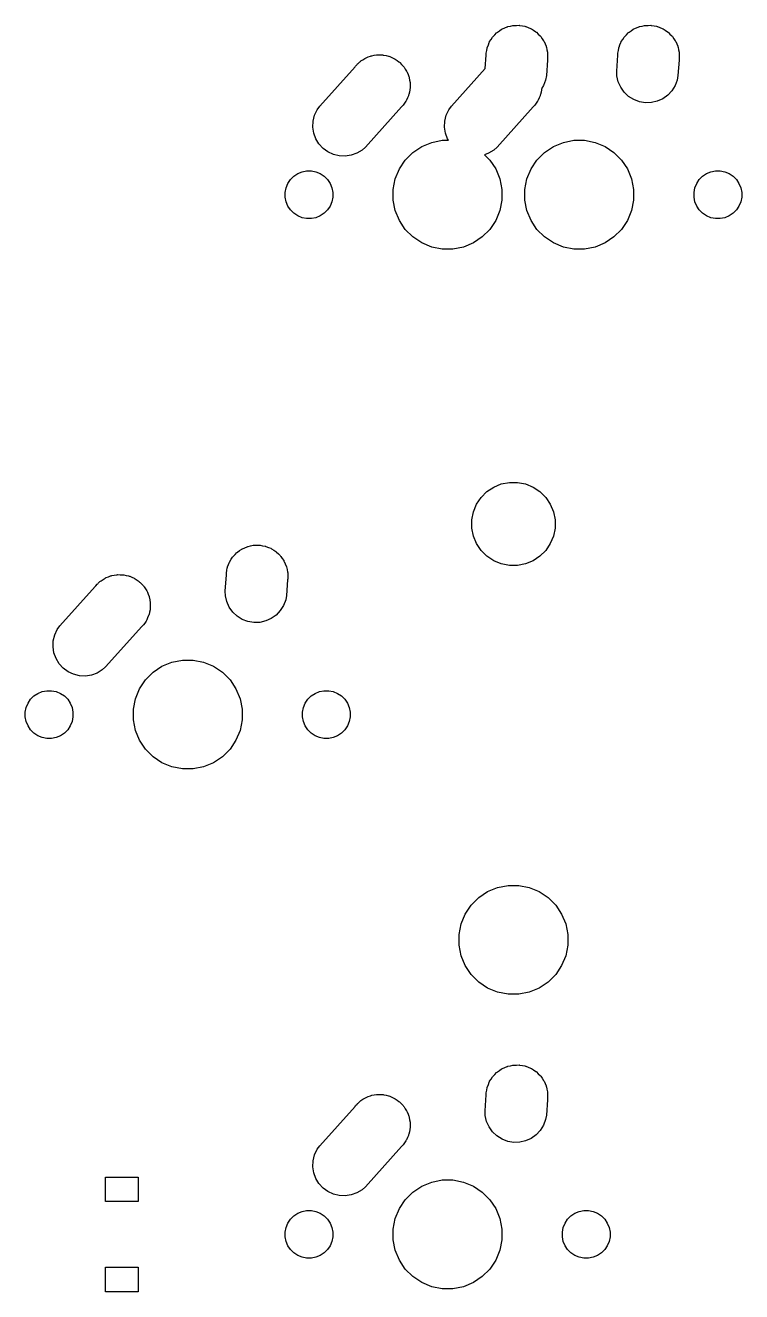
# Model space of a CAD drawing. Extents: x -26.1 to -7.5, y -7.6 to -2.3.
# Drawn here: x -20.919 to -19.886, y -6.553 to -4.726 of the extents above; entities that cross this region are included whole.
import ezdxf

# ---------------------------------------------------------------- set-up
doc = ezdxf.new("R2010")
doc.units = 0
doc.header["$MEASUREMENT"] = 0
doc.layers.add('BLACK', color=7, linetype='CONTINUOUS')

msp = doc.modelspace()

# ---------------------------------------------------------------- linework, layer by layer
at = {"layer": 'BLACK', "linetype": 'CONTINUOUS'}
for p, q in [((-20.2351, -4.73353), (-20.2321, -4.73138)), ((-20.2321, -4.73138), (-20.2315, -4.73111)), ((-20.2315, -4.73111), (-20.231, -4.73075)), ((-20.231, -4.73075), (-20.2275, -4.72933)), ((-20.2275, -4.72933), (-20.2242, -4.72781)), ((-20.2242, -4.72781), (-20.2235, -4.72766)), ((-20.2235, -4.72766), (-20.2229, -4.72741)), ((-20.2229, -4.72741), (-20.2193, -4.72669)), ((-20.2193, -4.72669), (-20.2157, -4.72586)), ((-20.2157, -4.72586), (-20.215, -4.72584)), ((-20.215, -4.72584), (-20.2144, -4.72571)), ((-20.2144, -4.72571), (-20.2106, -4.72571)), ((-20.2106, -4.72571), (-20.2069, -4.7256)), ((-20.2069, -4.7256), (-20.2063, -4.72571)), ((-20.2063, -4.72571), (-20.2056, -4.72571)), ((-20.2056, -4.72571), (-20.202, -4.72643)), ((-20.202, -4.72643), (-20.1983, -4.72705)), ((-20.1983, -4.72705), (-20.1977, -4.72728)), ((-20.1977, -4.72728), (-20.1971, -4.72741)), ((-20.1971, -4.72741), (-20.1936, -4.72883)), ((-20.1936, -4.72883), (-20.1902, -4.73015)), ((-20.1902, -4.73015), (-20.1896, -4.7305)), ((-20.1896, -4.7305), (-20.189, -4.73075)), ((-20.189, -4.73075), (-20.1859, -4.73281)), ((-20.0451, -4.73353), (-20.0421, -4.73138)), ((-20.0421, -4.73138), (-20.0415, -4.73111)), ((-20.0415, -4.73111), (-20.041, -4.73075)), ((-20.041, -4.73075), (-20.0375, -4.72933)), ((-20.0375, -4.72933), (-20.0342, -4.72781)), ((-20.0342, -4.72781), (-20.0335, -4.72766)), ((-20.0335, -4.72766), (-20.0329, -4.72741)), ((-20.0329, -4.72741), (-20.0293, -4.72669)), ((-20.0293, -4.72669), (-20.0257, -4.72586)), ((-20.0257, -4.72586), (-20.025, -4.72584)), ((-20.025, -4.72584), (-20.0244, -4.72571)), ((-20.0244, -4.72571), (-20.0206, -4.72571)), ((-20.0206, -4.72571), (-20.0169, -4.7256)), ((-20.0169, -4.7256), (-20.0163, -4.72571)), ((-20.0163, -4.72571), (-20.0156, -4.72571)), ((-20.0156, -4.72571), (-20.012, -4.72643)), ((-20.012, -4.72643), (-20.0083, -4.72705)), ((-20.0083, -4.72705), (-20.0077, -4.72728)), ((-20.0077, -4.72728), (-20.0071, -4.72741)), ((-20.0071, -4.72741), (-20.0036, -4.72883)), ((-20.0036, -4.72883), (-20.0002, -4.73015)), ((-20.0002, -4.73015), (-19.9996, -4.7305)), ((-19.9996, -4.7305), (-19.999, -4.73075)), ((-19.999, -4.73075), (-19.9959, -4.73281)), ((-20.2512, -4.75365), (-20.2498, -4.75018)), ((-20.2498, -4.75018), (-20.2495, -4.74963)), ((-20.2495, -4.74963), (-20.2493, -4.74902)), ((-20.2493, -4.74902), (-20.2472, -4.74593)), ((-20.2472, -4.74593), (-20.2452, -4.74279)), ((-20.2452, -4.74279), (-20.2448, -4.74231)), ((-20.2448, -4.74231), (-20.2444, -4.74177)), ((-20.2444, -4.74177), (-20.2418, -4.73914)), ((-20.2418, -4.73914), (-20.2392, -4.73644)), ((-20.2392, -4.73644), (-20.2387, -4.73606)), ((-20.2387, -4.73606), (-20.2382, -4.7356)), ((-20.2382, -4.7356), (-20.2351, -4.73353)), ((-20.1859, -4.73281), (-20.1828, -4.73478)), ((-20.1828, -4.73478), (-20.1823, -4.73523)), ((-20.1823, -4.73523), (-20.1818, -4.7356)), ((-20.1818, -4.7356), (-20.1791, -4.73822)), ((-20.1791, -4.73822), (-20.1764, -4.74077)), ((-20.1764, -4.74077), (-20.1761, -4.7413)), ((-20.1761, -4.7413), (-20.1756, -4.74177)), ((-20.1756, -4.74177), (-20.1735, -4.74485)), ((-20.1735, -4.74485), (-20.1714, -4.74788)), ((-20.1714, -4.74788), (-20.1711, -4.74848)), ((-20.1711, -4.74848), (-20.1707, -4.74902)), ((-20.1707, -4.74902), (-20.1693, -4.75245)), ((-20.0612, -4.75365), (-20.0598, -4.75018)), ((-20.0598, -4.75018), (-20.0595, -4.74963)), ((-20.0595, -4.74963), (-20.0593, -4.74902)), ((-20.0593, -4.74902), (-20.0572, -4.74593)), ((-20.0572, -4.74593), (-20.0552, -4.74279)), ((-20.0552, -4.74279), (-20.0548, -4.74231)), ((-20.0548, -4.74231), (-20.0544, -4.74177)), ((-20.0544, -4.74177), (-20.0518, -4.73914)), ((-20.0518, -4.73914), (-20.0492, -4.73644)), ((-20.0492, -4.73644), (-20.0487, -4.73606)), ((-20.0487, -4.73606), (-20.0482, -4.7356)), ((-20.0482, -4.7356), (-20.0451, -4.73353)), ((-19.9959, -4.73281), (-19.9928, -4.73478)), ((-19.9928, -4.73478), (-19.9923, -4.73523)), ((-19.9923, -4.73523), (-19.9918, -4.7356)), ((-19.9918, -4.7356), (-19.9891, -4.73822)), ((-19.9891, -4.73822), (-19.9864, -4.74077)), ((-19.9864, -4.74077), (-19.9861, -4.7413)), ((-19.9861, -4.7413), (-19.9856, -4.74177)), ((-19.9856, -4.74177), (-19.9835, -4.74485)), ((-19.9835, -4.74485), (-19.9814, -4.74788)), ((-19.9814, -4.74788), (-19.9811, -4.74848)), ((-19.9811, -4.74848), (-19.9807, -4.74902)), ((-19.9807, -4.74902), (-19.9793, -4.75245)), ((-20.4161, -4.76889), (-20.4128, -4.76823)), ((-20.4128, -4.76823), (-20.4118, -4.76823)), ((-20.4118, -4.76823), (-20.4108, -4.76808)), ((-20.4108, -4.76808), (-20.4074, -4.76823)), ((-20.4074, -4.76823), (-20.4041, -4.76823)), ((-20.4041, -4.76823), (-20.4031, -4.76842)), ((-20.4031, -4.76842), (-20.4021, -4.76846)), ((-20.4021, -4.76846), (-20.3988, -4.76927)), ((-20.2556, -4.78765), (-20.2543, -4.76847)), ((-20.2543, -4.76564), (-20.2536, -4.76199)), ((-20.2543, -4.76847), (-20.2543, -4.76564)), ((-20.2536, -4.76199), (-20.2529, -4.75833)), ((-20.2529, -4.75833), (-20.2527, -4.75772)), ((-20.2527, -4.75772), (-20.2526, -4.75708)), ((-20.2526, -4.75708), (-20.2512, -4.75365)), ((-20.1693, -4.75245), (-20.1678, -4.75584)), ((-20.1678, -4.75584), (-20.1677, -4.75648)), ((-20.1677, -4.75648), (-20.1674, -4.75708)), ((-20.1674, -4.75708), (-20.1667, -4.76072)), ((-20.1667, -4.76072), (-20.1659, -4.76434)), ((-20.1659, -4.76434), (-20.1658, -4.765)), ((-20.1658, -4.765), (-20.1657, -4.76564)), ((-20.1657, -4.76564), (-20.1657, -4.76935)), ((-20.0659, -4.79196), (-20.0643, -4.76847)), ((-20.0643, -4.76564), (-20.0636, -4.76199)), ((-20.0643, -4.76847), (-20.0643, -4.76564)), ((-20.0636, -4.76199), (-20.0629, -4.75833)), ((-20.0629, -4.75833), (-20.0627, -4.75772)), ((-20.0627, -4.75772), (-20.0626, -4.75708)), ((-20.0626, -4.75708), (-20.0612, -4.75365)), ((-19.9793, -4.75245), (-19.9778, -4.75584)), ((-19.9778, -4.75584), (-19.9777, -4.75648)), ((-19.9777, -4.75648), (-19.9774, -4.75708)), ((-19.9774, -4.75708), (-19.9767, -4.76072)), ((-19.9767, -4.76072), (-19.9759, -4.76434)), ((-19.9759, -4.76434), (-19.9758, -4.765)), ((-19.9758, -4.765), (-19.9757, -4.76564)), ((-19.9757, -4.76564), (-19.9757, -4.76935)), ((-20.4944, -4.84204), (-20.4435, -4.78529)), ((-20.4435, -4.78529), (-20.4428, -4.78429)), ((-20.4428, -4.78429), (-20.4406, -4.78205)), ((-20.4406, -4.78205), (-20.4399, -4.78132)), ((-20.4399, -4.78132), (-20.4391, -4.78051)), ((-20.4391, -4.78051), (-20.4367, -4.77812)), ((-20.4367, -4.77812), (-20.4358, -4.77757)), ((-20.4358, -4.77757), (-20.4351, -4.77691)), ((-20.4351, -4.77691), (-20.4322, -4.77515)), ((-20.4322, -4.77515), (-20.4294, -4.77327)), ((-20.4294, -4.77327), (-20.4285, -4.77289)), ((-20.4285, -4.77289), (-20.4277, -4.77238)), ((-20.4277, -4.77238), (-20.4245, -4.77123)), ((-20.4245, -4.77123), (-20.4213, -4.76993)), ((-20.4213, -4.76993), (-20.4204, -4.76974)), ((-20.4204, -4.76974), (-20.4195, -4.7694)), ((-20.4195, -4.7694), (-20.4161, -4.76889)), ((-20.3988, -4.76927), (-20.3955, -4.76993)), ((-20.3955, -4.76993), (-20.3946, -4.77031)), ((-20.3946, -4.77031), (-20.3936, -4.77054)), ((-20.3936, -4.77054), (-20.3906, -4.77197)), ((-20.3906, -4.77197), (-20.3874, -4.77327)), ((-20.3874, -4.77327), (-20.3866, -4.77382)), ((-20.3866, -4.77382), (-20.3857, -4.77423)), ((-20.3857, -4.77423), (-20.383, -4.77624)), ((-20.383, -4.77624), (-20.3802, -4.77812)), ((-20.3802, -4.77812), (-20.3795, -4.77881)), ((-20.3795, -4.77881), (-20.3787, -4.77939)), ((-20.3787, -4.77939), (-20.3764, -4.78189)), ((-20.3764, -4.78189), (-20.374, -4.78429)), ((-20.374, -4.78429), (-20.3735, -4.7851)), ((-20.3735, -4.7851), (-20.3728, -4.78583)), ((-20.3728, -4.78583), (-20.3711, -4.78873)), ((-20.166, -4.77587), (-20.1675, -4.79805)), ((-20.1657, -4.77436), (-20.166, -4.77587)), ((-20.1657, -4.76935), (-20.1657, -4.77088)), ((-20.1657, -4.77088), (-20.1657, -4.77153)), ((-20.1657, -4.77153), (-20.1657, -4.77436)), ((-19.976, -4.77587), (-19.9775, -4.79805)), ((-19.9757, -4.77436), (-19.976, -4.77587)), ((-19.9757, -4.76935), (-19.9757, -4.77088)), ((-19.9757, -4.77088), (-19.9757, -4.77153)), ((-19.9757, -4.77153), (-19.9757, -4.77436)), ((-20.3711, -4.78873), (-20.3692, -4.79154)), ((-20.3692, -4.79154), (-20.3688, -4.79245)), ((-20.3688, -4.79245), (-20.3683, -4.79329)), ((-20.3683, -4.79329), (-20.3671, -4.79647)), ((-20.3671, -4.79647), (-20.3658, -4.7996)), ((-20.3658, -4.7996), (-20.3656, -4.80056)), ((-20.3656, -4.80056), (-20.3653, -4.80149)), ((-20.3653, -4.80149), (-20.3648, -4.80484)), ((-20.3648, -4.80484), (-20.3641, -4.80816)), ((-20.3044, -4.84204), (-20.2556, -4.78765)), ((-20.1686, -4.8045), (-20.1717, -4.81265)), ((-20.1675, -4.79805), (-20.1686, -4.8045)), ((-20.0657, -4.79849), (-20.0659, -4.79196)), ((-20.0638, -4.807), (-20.0657, -4.79849)), ((-19.9786, -4.8045), (-19.9817, -4.81265)), ((-19.9775, -4.79805), (-19.9786, -4.8045)), ((-20.3652, -4.82212), (-20.3658, -4.82544)), ((-20.3644, -4.81883), (-20.3652, -4.82212)), ((-20.3643, -4.81785), (-20.3644, -4.81883)), ((-20.3641, -4.81688), (-20.3643, -4.81785)), ((-20.3641, -4.80816), (-20.3641, -4.80914)), ((-20.3641, -4.80914), (-20.364, -4.81011)), ((-20.364, -4.81011), (-20.3641, -4.8135)), ((-20.3641, -4.8135), (-20.3641, -4.81688)), ((-20.1752, -4.82212), (-20.1758, -4.82544)), ((-20.1744, -4.81883), (-20.1752, -4.82212)), ((-20.1743, -4.81785), (-20.1744, -4.81883)), ((-20.1741, -4.81688), (-20.1743, -4.81785)), ((-20.1717, -4.81265), (-20.1741, -4.8165)), ((-20.1741, -4.8165), (-20.1741, -4.81688)), ((-20.0602, -4.81496), (-20.0638, -4.807)), ((-20.0551, -4.82207), (-20.0602, -4.81496)), ((-20.0488, -4.82805), (-20.0551, -4.82207)), ((-19.9864, -4.82005), (-19.9923, -4.8264)), ((-19.9817, -4.81265), (-19.9864, -4.82005)), ((-20.374, -4.84075), (-20.3763, -4.84299)), ((-20.3721, -4.83794), (-20.374, -4.84075)), ((-20.3701, -4.83521), (-20.3721, -4.83794)), ((-20.3697, -4.83432), (-20.3701, -4.83521)), ((-20.3692, -4.8335), (-20.3697, -4.83432)), ((-20.3679, -4.83037), (-20.3692, -4.8335)), ((-20.3664, -4.8273), (-20.3679, -4.83037)), ((-20.3662, -4.82635), (-20.3664, -4.8273)), ((-20.3658, -4.82544), (-20.3662, -4.82635)), ((-20.184, -4.84075), (-20.1863, -4.84299)), ((-20.1821, -4.83794), (-20.184, -4.84075)), ((-20.1801, -4.83521), (-20.1821, -4.83794)), ((-20.1797, -4.83432), (-20.1801, -4.83521)), ((-20.1792, -4.8335), (-20.1797, -4.83432)), ((-20.1779, -4.83037), (-20.1792, -4.8335)), ((-20.1764, -4.8273), (-20.1779, -4.83037)), ((-20.1762, -4.82635), (-20.1764, -4.8273)), ((-20.1758, -4.82544), (-20.1762, -4.82635)), ((-20.0414, -4.83268), (-20.0488, -4.82805)), ((-20.0332, -4.83578), (-20.0414, -4.83268)), ((-20.0246, -4.83723), (-20.0332, -4.83578)), ((-20.0159, -4.83698), (-20.0246, -4.83723)), ((-20.0074, -4.83503), (-20.0159, -4.83698)), ((-19.9995, -4.83145), (-20.0074, -4.83503)), ((-19.9923, -4.8264), (-19.9995, -4.83145)), ((-20.5041, -4.86369), (-20.502, -4.85522)), ((-20.502, -4.85522), (-20.4983, -4.84731)), ((-20.4983, -4.84731), (-20.4944, -4.84204)), ((-20.3763, -4.84299), (-20.4285, -4.9012)), ((-20.3141, -4.86369), (-20.312, -4.85522)), ((-20.312, -4.85522), (-20.3083, -4.84731)), ((-20.3083, -4.84731), (-20.3044, -4.84204)), ((-20.1863, -4.84299), (-20.2385, -4.9012)), ((-20.5044, -4.87241), (-20.5041, -4.86369)), ((-20.5031, -4.88103), (-20.5044, -4.87241)), ((-20.3144, -4.87241), (-20.3141, -4.86369)), ((-20.3131, -4.88103), (-20.3144, -4.87241)), ((-20.5001, -4.88923), (-20.5031, -4.88103)), ((-20.4956, -4.89669), (-20.5001, -4.88923)), ((-20.3472, -4.90043), (-20.3329, -4.89452)), ((-20.3329, -4.89452), (-20.3177, -4.8915)), ((-20.3177, -4.8915), (-20.3088, -4.8915)), ((-20.3101, -4.88923), (-20.3131, -4.88103)), ((-20.3088, -4.8915), (-20.3101, -4.88923)), ((-20.1572, -4.90043), (-20.1429, -4.89452)), ((-20.1429, -4.89452), (-20.1277, -4.8915)), ((-20.1277, -4.8915), (-20.1123, -4.8915)), ((-20.1123, -4.8915), (-20.0971, -4.89452)), ((-20.0971, -4.89452), (-20.0828, -4.90043)), ((-20.4897, -4.90313), (-20.4956, -4.89669)), ((-20.4827, -4.90829), (-20.4897, -4.90313)), ((-20.4748, -4.91198), (-20.4827, -4.90829)), ((-20.4663, -4.91406), (-20.4748, -4.91198)), ((-20.4576, -4.91444), (-20.4663, -4.91406)), ((-20.449, -4.91312), (-20.4576, -4.91444)), ((-20.4408, -4.91014), (-20.449, -4.91312)), ((-20.4333, -4.90561), (-20.4408, -4.91014)), ((-20.4285, -4.9012), (-20.4333, -4.90561)), ((-20.371, -4.91996), (-20.36, -4.90903)), ((-20.36, -4.90903), (-20.3472, -4.90043)), ((-20.2508, -4.91014), (-20.2567, -4.91229)), ((-20.2567, -4.91229), (-20.249, -4.91996)), ((-20.2433, -4.90561), (-20.2508, -4.91014)), ((-20.2385, -4.9012), (-20.2433, -4.90561)), ((-20.181, -4.91996), (-20.17, -4.90903)), ((-20.17, -4.90903), (-20.1572, -4.90043)), ((-20.0828, -4.90043), (-20.07, -4.90903)), ((-20.07, -4.90903), (-20.059, -4.91996)), ((-20.3855, -4.9471), (-20.3796, -4.93282)), ((-20.3796, -4.93282), (-20.371, -4.91996)), ((-20.249, -4.91996), (-20.2404, -4.93282)), ((-20.2404, -4.93282), (-20.2345, -4.9471)), ((-20.1955, -4.9471), (-20.1896, -4.93282)), ((-20.1896, -4.93282), (-20.181, -4.91996)), ((-20.059, -4.91996), (-20.0504, -4.93282)), ((-20.0504, -4.93282), (-20.0445, -4.9471)), ((-20.5405, -4.95368), (-20.5368, -4.94804)), ((-20.5368, -4.94804), (-20.532, -4.94324)), ((-20.532, -4.94324), (-20.5263, -4.93947)), ((-20.5263, -4.93947), (-20.52, -4.93688)), ((-20.52, -4.93688), (-20.5134, -4.93555)), ((-20.5134, -4.93555), (-20.5066, -4.93555)), ((-20.5066, -4.93555), (-20.5, -4.93688)), ((-20.5, -4.93688), (-20.4937, -4.93947)), ((-20.4937, -4.93947), (-20.488, -4.94324)), ((-20.488, -4.94324), (-20.4832, -4.94804)), ((-20.4832, -4.94804), (-20.4795, -4.95368)), ((-20.3885, -4.96227), (-20.3855, -4.9471)), ((-20.2345, -4.9471), (-20.2315, -4.96227)), ((-20.1985, -4.96227), (-20.1955, -4.9471)), ((-20.0445, -4.9471), (-20.0415, -4.96227)), ((-19.9505, -4.95368), (-19.9468, -4.94804)), ((-19.9468, -4.94804), (-19.942, -4.94324)), ((-19.942, -4.94324), (-19.9363, -4.93947)), ((-19.9363, -4.93947), (-19.93, -4.93688)), ((-19.93, -4.93688), (-19.9234, -4.93555)), ((-19.9234, -4.93555), (-19.9166, -4.93555)), ((-19.9166, -4.93555), (-19.91, -4.93688)), ((-19.91, -4.93688), (-19.9037, -4.93947)), ((-19.9037, -4.93947), (-19.898, -4.94324)), ((-19.898, -4.94324), (-19.8932, -4.94804)), ((-19.8932, -4.94804), (-19.8895, -4.95368)), ((-20.5444, -4.96661), (-20.5431, -4.95995)), ((-20.5444, -4.97339), (-20.5444, -4.96661)), ((-20.5431, -4.95995), (-20.5405, -4.95368)), ((-20.4795, -4.95368), (-20.4769, -4.95995)), ((-20.4769, -4.95995), (-20.4756, -4.96661)), ((-20.4756, -4.96661), (-20.4756, -4.97339)), ((-20.3885, -4.97773), (-20.3885, -4.96227)), ((-20.2315, -4.96227), (-20.2315, -4.97773)), ((-20.1985, -4.97773), (-20.1985, -4.96227)), ((-20.0415, -4.96227), (-20.0415, -4.97773)), ((-19.9544, -4.96661), (-19.9531, -4.95995)), ((-19.9544, -4.97339), (-19.9544, -4.96661)), ((-19.9531, -4.95995), (-19.9505, -4.95368)), ((-19.8895, -4.95368), (-19.8869, -4.95995)), ((-19.8869, -4.95995), (-19.8856, -4.96661)), ((-19.8856, -4.96661), (-19.8856, -4.97339)), ((-20.5431, -4.98005), (-20.5444, -4.97339)), ((-20.5405, -4.98632), (-20.5431, -4.98005)), ((-20.5368, -4.99196), (-20.5405, -4.98632)), ((-20.4795, -4.98632), (-20.4832, -4.99196)), ((-20.4769, -4.98005), (-20.4795, -4.98632)), ((-20.4756, -4.97339), (-20.4769, -4.98005)), ((-20.3855, -4.9929), (-20.3885, -4.97773)), ((-20.2315, -4.97773), (-20.2345, -4.9929)), ((-20.1955, -4.9929), (-20.1985, -4.97773)), ((-20.0415, -4.97773), (-20.0445, -4.9929)), ((-19.9531, -4.98005), (-19.9544, -4.97339)), ((-19.9505, -4.98632), (-19.9531, -4.98005)), ((-19.9468, -4.99196), (-19.9505, -4.98632)), ((-19.8895, -4.98632), (-19.8932, -4.99196)), ((-19.8869, -4.98005), (-19.8895, -4.98632)), ((-19.8856, -4.97339), (-19.8869, -4.98005)), ((-20.532, -4.99676), (-20.5368, -4.99196)), ((-20.5263, -5.00053), (-20.532, -4.99676)), ((-20.52, -5.00312), (-20.5263, -5.00053)), ((-20.5134, -5.00445), (-20.52, -5.00312)), ((-20.5066, -5.00445), (-20.5134, -5.00445)), ((-20.5, -5.00312), (-20.5066, -5.00445)), ((-20.4937, -5.00053), (-20.5, -5.00312)), ((-20.488, -4.99676), (-20.4937, -5.00053)), ((-20.4832, -4.99196), (-20.488, -4.99676)), ((-20.3796, -5.00718), (-20.3855, -4.9929)), ((-20.2345, -4.9929), (-20.2404, -5.00718)), ((-20.1896, -5.00718), (-20.1955, -4.9929)), ((-20.0445, -4.9929), (-20.0504, -5.00718)), ((-19.942, -4.99676), (-19.9468, -4.99196)), ((-19.9363, -5.00053), (-19.942, -4.99676)), ((-19.93, -5.00312), (-19.9363, -5.00053)), ((-19.9234, -5.00445), (-19.93, -5.00312)), ((-19.9166, -5.00445), (-19.9234, -5.00445)), ((-19.91, -5.00312), (-19.9166, -5.00445)), ((-19.9037, -5.00053), (-19.91, -5.00312)), ((-19.898, -4.99676), (-19.9037, -5.00053)), ((-19.8932, -4.99196), (-19.898, -4.99676)), ((-20.371, -5.02004), (-20.3796, -5.00718)), ((-20.36, -5.03097), (-20.371, -5.02004)), ((-20.249, -5.02004), (-20.26, -5.03097)), ((-20.2404, -5.00718), (-20.249, -5.02004)), ((-20.181, -5.02004), (-20.1896, -5.00718)), ((-20.17, -5.03097), (-20.181, -5.02004)), ((-20.059, -5.02004), (-20.07, -5.03097)), ((-20.0504, -5.00718), (-20.059, -5.02004)), ((-20.3472, -5.03957), (-20.36, -5.03097)), ((-20.3329, -5.04548), (-20.3472, -5.03957)), ((-20.2728, -5.03957), (-20.2871, -5.04548)), ((-20.26, -5.03097), (-20.2728, -5.03957)), ((-20.1572, -5.03957), (-20.17, -5.03097)), ((-20.1429, -5.04548), (-20.1572, -5.03957)), ((-20.0828, -5.03957), (-20.0971, -5.04548)), ((-20.07, -5.03097), (-20.0828, -5.03957)), ((-20.3177, -5.0485), (-20.3329, -5.04548)), ((-20.3023, -5.0485), (-20.3177, -5.0485)), ((-20.2871, -5.04548), (-20.3023, -5.0485)), ((-20.1277, -5.0485), (-20.1429, -5.04548)), ((-20.1123, -5.0485), (-20.1277, -5.0485)), ((-20.0971, -5.04548), (-20.1123, -5.0485)), ((-20.2434, -5.39183), (-20.2325, -5.38731)), ((-20.2325, -5.38731), (-20.2209, -5.385)), ((-20.2209, -5.385), (-20.2091, -5.385)), ((-20.2091, -5.385), (-20.1975, -5.38731)), ((-20.1975, -5.38731), (-20.1866, -5.39183)), ((-20.2682, -5.41658), (-20.2616, -5.40675)), ((-20.2616, -5.40675), (-20.2532, -5.39839)), ((-20.2532, -5.39839), (-20.2434, -5.39183)), ((-20.1866, -5.39183), (-20.1768, -5.39839)), ((-20.1768, -5.39839), (-20.1684, -5.40675)), ((-20.1684, -5.40675), (-20.1618, -5.41658)), ((-20.2727, -5.4275), (-20.2682, -5.41658)), ((-20.1618, -5.41658), (-20.1573, -5.4275)), ((-20.275, -5.43909), (-20.2727, -5.4275)), ((-20.275, -5.45091), (-20.275, -5.43909)), ((-20.1573, -5.4275), (-20.155, -5.43909)), ((-20.155, -5.43909), (-20.155, -5.45091)), ((-20.2727, -5.4625), (-20.275, -5.45091)), ((-20.2682, -5.47342), (-20.2727, -5.4625)), ((-20.1573, -5.4625), (-20.1618, -5.47342)), ((-20.155, -5.45091), (-20.1573, -5.4625)), ((-20.6071, -5.48138), (-20.6065, -5.48111)), ((-20.6065, -5.48111), (-20.606, -5.48075)), ((-20.606, -5.48075), (-20.6025, -5.47933)), ((-20.6025, -5.47933), (-20.5992, -5.47781)), ((-20.5992, -5.47781), (-20.5985, -5.47766)), ((-20.5985, -5.47766), (-20.5979, -5.47741)), ((-20.5979, -5.47741), (-20.5943, -5.47669)), ((-20.5943, -5.47669), (-20.5907, -5.47586)), ((-20.5907, -5.47586), (-20.59, -5.47584)), ((-20.59, -5.47584), (-20.5894, -5.47571)), ((-20.5894, -5.47571), (-20.5856, -5.47571)), ((-20.5856, -5.47571), (-20.5819, -5.4756)), ((-20.5819, -5.4756), (-20.5813, -5.47571)), ((-20.5813, -5.47571), (-20.5806, -5.47571)), ((-20.5806, -5.47571), (-20.577, -5.47643)), ((-20.577, -5.47643), (-20.5733, -5.47705)), ((-20.5733, -5.47705), (-20.5727, -5.47728)), ((-20.5727, -5.47728), (-20.5721, -5.47741)), ((-20.5721, -5.47741), (-20.5686, -5.47883)), ((-20.5686, -5.47883), (-20.5652, -5.48015)), ((-20.5652, -5.48015), (-20.5646, -5.4805)), ((-20.5646, -5.4805), (-20.564, -5.48075)), ((-20.564, -5.48075), (-20.5609, -5.48281)), ((-20.2616, -5.48325), (-20.2682, -5.47342)), ((-20.1618, -5.47342), (-20.1684, -5.48325)), ((-20.6245, -5.49963), (-20.6243, -5.49902)), ((-20.6243, -5.49902), (-20.6222, -5.49593)), ((-20.6222, -5.49593), (-20.6202, -5.49279)), ((-20.6202, -5.49279), (-20.6198, -5.49231)), ((-20.6198, -5.49231), (-20.6194, -5.49177)), ((-20.6194, -5.49177), (-20.6168, -5.48914)), ((-20.6168, -5.48914), (-20.6142, -5.48644)), ((-20.6142, -5.48644), (-20.6137, -5.48606)), ((-20.6137, -5.48606), (-20.6132, -5.4856)), ((-20.6132, -5.4856), (-20.6101, -5.48353)), ((-20.6101, -5.48353), (-20.6071, -5.48138)), ((-20.5609, -5.48281), (-20.5578, -5.48478)), ((-20.5578, -5.48478), (-20.5573, -5.48523)), ((-20.5573, -5.48523), (-20.5568, -5.4856)), ((-20.5568, -5.4856), (-20.5541, -5.48822)), ((-20.5541, -5.48822), (-20.5514, -5.49077)), ((-20.5514, -5.49077), (-20.5511, -5.4913)), ((-20.5511, -5.4913), (-20.5506, -5.49177)), ((-20.5506, -5.49177), (-20.5485, -5.49485)), ((-20.5485, -5.49485), (-20.5464, -5.49788)), ((-20.5464, -5.49788), (-20.5461, -5.49848)), ((-20.5461, -5.49848), (-20.5457, -5.49902)), ((-20.5457, -5.49902), (-20.5443, -5.50245)), ((-20.2532, -5.49161), (-20.2616, -5.48325)), ((-20.2434, -5.49817), (-20.2532, -5.49161)), ((-20.2325, -5.50269), (-20.2434, -5.49817)), ((-20.1866, -5.49817), (-20.1975, -5.50269)), ((-20.1768, -5.49161), (-20.1866, -5.49817)), ((-20.1684, -5.48325), (-20.1768, -5.49161)), ((-20.6293, -5.51564), (-20.6286, -5.51199)), ((-20.6293, -5.51847), (-20.6293, -5.51564)), ((-20.6286, -5.51199), (-20.6279, -5.50833)), ((-20.6279, -5.50833), (-20.6277, -5.50772)), ((-20.6277, -5.50772), (-20.6276, -5.50708)), ((-20.6276, -5.50708), (-20.6262, -5.50365)), ((-20.6262, -5.50365), (-20.6248, -5.50018)), ((-20.6248, -5.50018), (-20.6245, -5.49963)), ((-20.5443, -5.50245), (-20.5428, -5.50584)), ((-20.5428, -5.50584), (-20.5427, -5.50648)), ((-20.5427, -5.50648), (-20.5424, -5.50708)), ((-20.5424, -5.50708), (-20.5417, -5.51072)), ((-20.5417, -5.51072), (-20.5409, -5.51434)), ((-20.5409, -5.51434), (-20.5408, -5.515)), ((-20.5408, -5.515), (-20.5407, -5.51564)), ((-20.5407, -5.51564), (-20.5407, -5.51935)), ((-20.2209, -5.505), (-20.2325, -5.50269)), ((-20.2091, -5.505), (-20.2209, -5.505)), ((-20.1975, -5.50269), (-20.2091, -5.505)), ((-20.8694, -5.59204), (-20.8185, -5.53529)), ((-20.8185, -5.53529), (-20.8178, -5.53429)), ((-20.8178, -5.53429), (-20.8156, -5.53205)), ((-20.8156, -5.53205), (-20.8149, -5.53132)), ((-20.8149, -5.53132), (-20.8141, -5.53051)), ((-20.8141, -5.53051), (-20.8117, -5.52812)), ((-20.8117, -5.52812), (-20.8108, -5.52757)), ((-20.8108, -5.52757), (-20.8101, -5.52691)), ((-20.8101, -5.52691), (-20.8072, -5.52515)), ((-20.8072, -5.52515), (-20.8044, -5.52327)), ((-20.8044, -5.52327), (-20.8035, -5.52289)), ((-20.8035, -5.52289), (-20.8027, -5.52238)), ((-20.8027, -5.52238), (-20.7995, -5.52123)), ((-20.7995, -5.52123), (-20.7963, -5.51993)), ((-20.7963, -5.51993), (-20.7954, -5.51974)), ((-20.7954, -5.51974), (-20.7945, -5.5194)), ((-20.7945, -5.5194), (-20.7911, -5.51889)), ((-20.7911, -5.51889), (-20.7878, -5.51823)), ((-20.7878, -5.51823), (-20.7868, -5.51823)), ((-20.7868, -5.51823), (-20.7858, -5.51808)), ((-20.7858, -5.51808), (-20.7824, -5.51823)), ((-20.7824, -5.51823), (-20.7791, -5.51823)), ((-20.7791, -5.51823), (-20.7781, -5.51842)), ((-20.7781, -5.51842), (-20.7771, -5.51846)), ((-20.7771, -5.51846), (-20.7738, -5.51927)), ((-20.7738, -5.51927), (-20.7705, -5.51993)), ((-20.7705, -5.51993), (-20.7696, -5.52031)), ((-20.7696, -5.52031), (-20.7686, -5.52054)), ((-20.7686, -5.52054), (-20.7656, -5.52197)), ((-20.7656, -5.52197), (-20.7624, -5.52327)), ((-20.7624, -5.52327), (-20.7616, -5.52382)), ((-20.7616, -5.52382), (-20.7607, -5.52423)), ((-20.7607, -5.52423), (-20.758, -5.52624)), ((-20.758, -5.52624), (-20.7552, -5.52812)), ((-20.7552, -5.52812), (-20.7545, -5.52881)), ((-20.7545, -5.52881), (-20.7537, -5.52939)), ((-20.7537, -5.52939), (-20.7514, -5.53189)), ((-20.7514, -5.53189), (-20.749, -5.53429)), ((-20.749, -5.53429), (-20.7485, -5.5351)), ((-20.7485, -5.5351), (-20.7478, -5.53583)), ((-20.7478, -5.53583), (-20.7461, -5.53873)), ((-20.6309, -5.54196), (-20.6293, -5.51847)), ((-20.541, -5.52587), (-20.5425, -5.54805)), ((-20.5407, -5.52436), (-20.541, -5.52587)), ((-20.5407, -5.51935), (-20.5407, -5.52088)), ((-20.5407, -5.52088), (-20.5407, -5.52153)), ((-20.5407, -5.52153), (-20.5407, -5.52436)), ((-20.7461, -5.53873), (-20.7442, -5.54154)), ((-20.7442, -5.54154), (-20.7438, -5.54245)), ((-20.7438, -5.54245), (-20.7433, -5.54329)), ((-20.7433, -5.54329), (-20.7421, -5.54647)), ((-20.7421, -5.54647), (-20.7408, -5.5496)), ((-20.7408, -5.5496), (-20.7406, -5.55056)), ((-20.7406, -5.55056), (-20.7403, -5.55149)), ((-20.7403, -5.55149), (-20.7398, -5.55484)), ((-20.6307, -5.54849), (-20.6309, -5.54196)), ((-20.6288, -5.557), (-20.6307, -5.54849)), ((-20.5425, -5.54805), (-20.5436, -5.5545)), ((-20.7402, -5.57212), (-20.7408, -5.57544)), ((-20.7394, -5.56883), (-20.7402, -5.57212)), ((-20.7398, -5.55484), (-20.7391, -5.55816)), ((-20.7393, -5.56785), (-20.7394, -5.56883)), ((-20.7391, -5.56688), (-20.7393, -5.56785)), ((-20.7391, -5.55816), (-20.7391, -5.55914)), ((-20.7391, -5.55914), (-20.739, -5.56011)), ((-20.739, -5.56011), (-20.7391, -5.5635)), ((-20.7391, -5.5635), (-20.7391, -5.56688)), ((-20.6252, -5.56496), (-20.6288, -5.557)), ((-20.6201, -5.57207), (-20.6252, -5.56496)), ((-20.6138, -5.57805), (-20.6201, -5.57207)), ((-20.5514, -5.57005), (-20.5573, -5.5764)), ((-20.5467, -5.56265), (-20.5514, -5.57005)), ((-20.5436, -5.5545), (-20.5467, -5.56265)), ((-20.749, -5.59075), (-20.7513, -5.59299)), ((-20.7471, -5.58794), (-20.749, -5.59075)), ((-20.7451, -5.58521), (-20.7471, -5.58794)), ((-20.7447, -5.58432), (-20.7451, -5.58521)), ((-20.7442, -5.5835), (-20.7447, -5.58432)), ((-20.7429, -5.58037), (-20.7442, -5.5835)), ((-20.7414, -5.5773), (-20.7429, -5.58037)), ((-20.7412, -5.57635), (-20.7414, -5.5773)), ((-20.7408, -5.57544), (-20.7412, -5.57635)), ((-20.6064, -5.58268), (-20.6138, -5.57805)), ((-20.5982, -5.58578), (-20.6064, -5.58268)), ((-20.5896, -5.58723), (-20.5982, -5.58578)), ((-20.5809, -5.58698), (-20.5896, -5.58723)), ((-20.5724, -5.58503), (-20.5809, -5.58698)), ((-20.5645, -5.58145), (-20.5724, -5.58503)), ((-20.5573, -5.5764), (-20.5645, -5.58145)), ((-20.8791, -5.61369), (-20.877, -5.60522)), ((-20.877, -5.60522), (-20.8733, -5.59731)), ((-20.8733, -5.59731), (-20.8694, -5.59204)), ((-20.7513, -5.59299), (-20.8035, -5.6512)), ((-20.8794, -5.62241), (-20.8791, -5.61369)), ((-20.8781, -5.63103), (-20.8794, -5.62241)), ((-20.8751, -5.63923), (-20.8781, -5.63103)), ((-20.8706, -5.64669), (-20.8751, -5.63923)), ((-20.7222, -5.65043), (-20.7079, -5.64452)), ((-20.7079, -5.64452), (-20.6927, -5.6415)), ((-20.6927, -5.6415), (-20.6773, -5.6415)), ((-20.6773, -5.6415), (-20.6621, -5.64452)), ((-20.6621, -5.64452), (-20.6478, -5.65043)), ((-20.8647, -5.65313), (-20.8706, -5.64669)), ((-20.8577, -5.65829), (-20.8647, -5.65313)), ((-20.8498, -5.66198), (-20.8577, -5.65829)), ((-20.8413, -5.66406), (-20.8498, -5.66198)), ((-20.824, -5.66312), (-20.8326, -5.66444)), ((-20.8158, -5.66014), (-20.824, -5.66312)), ((-20.8083, -5.65561), (-20.8158, -5.66014)), ((-20.8035, -5.6512), (-20.8083, -5.65561)), ((-20.746, -5.66996), (-20.735, -5.65903)), ((-20.735, -5.65903), (-20.7222, -5.65043)), ((-20.6478, -5.65043), (-20.635, -5.65903)), ((-20.635, -5.65903), (-20.624, -5.66996)), ((-20.8326, -5.66444), (-20.8413, -5.66406)), ((-20.7546, -5.68282), (-20.746, -5.66996)), ((-20.624, -5.66996), (-20.6154, -5.68282)), ((-20.9155, -5.70368), (-20.9118, -5.69804)), ((-20.9118, -5.69804), (-20.907, -5.69324)), ((-20.907, -5.69324), (-20.9013, -5.68947)), ((-20.9013, -5.68947), (-20.895, -5.68688)), ((-20.895, -5.68688), (-20.8884, -5.68555)), ((-20.8884, -5.68555), (-20.8816, -5.68555)), ((-20.8816, -5.68555), (-20.875, -5.68688)), ((-20.875, -5.68688), (-20.8687, -5.68947)), ((-20.8687, -5.68947), (-20.863, -5.69324)), ((-20.863, -5.69324), (-20.8582, -5.69804)), ((-20.8582, -5.69804), (-20.8545, -5.70368)), ((-20.7635, -5.71227), (-20.7605, -5.6971)), ((-20.7605, -5.6971), (-20.7546, -5.68282)), ((-20.6154, -5.68282), (-20.6095, -5.6971)), ((-20.6095, -5.6971), (-20.6065, -5.71227)), ((-20.5155, -5.70368), (-20.5118, -5.69804)), ((-20.5118, -5.69804), (-20.507, -5.69324)), ((-20.507, -5.69324), (-20.5013, -5.68947)), ((-20.5013, -5.68947), (-20.495, -5.68688)), ((-20.495, -5.68688), (-20.4884, -5.68555)), ((-20.4884, -5.68555), (-20.4816, -5.68555)), ((-20.4816, -5.68555), (-20.475, -5.68688)), ((-20.475, -5.68688), (-20.4687, -5.68947)), ((-20.4687, -5.68947), (-20.463, -5.69324)), ((-20.463, -5.69324), (-20.4582, -5.69804)), ((-20.4582, -5.69804), (-20.4545, -5.70368)), ((-20.9194, -5.71661), (-20.9181, -5.70995)), ((-20.9194, -5.72339), (-20.9194, -5.71661)), ((-20.9181, -5.70995), (-20.9155, -5.70368)), ((-20.8545, -5.70368), (-20.8519, -5.70995)), ((-20.8519, -5.70995), (-20.8506, -5.71661)), ((-20.8506, -5.71661), (-20.8506, -5.72339)), ((-20.7635, -5.72773), (-20.7635, -5.71227)), ((-20.6065, -5.71227), (-20.6065, -5.72773)), ((-20.5194, -5.71661), (-20.5181, -5.70995)), ((-20.5194, -5.72339), (-20.5194, -5.71661)), ((-20.5181, -5.70995), (-20.5155, -5.70368)), ((-20.4545, -5.70368), (-20.4519, -5.70995)), ((-20.4519, -5.70995), (-20.4506, -5.71661)), ((-20.4506, -5.71661), (-20.4506, -5.72339)), ((-20.9181, -5.73005), (-20.9194, -5.72339)), ((-20.9155, -5.73632), (-20.9181, -5.73005)), ((-20.9118, -5.74196), (-20.9155, -5.73632)), ((-20.8545, -5.73632), (-20.8582, -5.74196)), ((-20.8519, -5.73005), (-20.8545, -5.73632)), ((-20.8506, -5.72339), (-20.8519, -5.73005)), ((-20.7605, -5.7429), (-20.7635, -5.72773)), ((-20.6065, -5.72773), (-20.6095, -5.7429)), ((-20.5181, -5.73005), (-20.5194, -5.72339)), ((-20.5155, -5.73632), (-20.5181, -5.73005)), ((-20.5118, -5.74196), (-20.5155, -5.73632)), ((-20.4545, -5.73632), (-20.4582, -5.74196)), ((-20.4519, -5.73005), (-20.4545, -5.73632)), ((-20.4506, -5.72339), (-20.4519, -5.73005)), ((-20.907, -5.74676), (-20.9118, -5.74196)), ((-20.9013, -5.75053), (-20.907, -5.74676)), ((-20.895, -5.75312), (-20.9013, -5.75053)), ((-20.8884, -5.75445), (-20.895, -5.75312)), ((-20.8816, -5.75445), (-20.8884, -5.75445)), ((-20.875, -5.75312), (-20.8816, -5.75445)), ((-20.8687, -5.75053), (-20.875, -5.75312)), ((-20.863, -5.74676), (-20.8687, -5.75053)), ((-20.8582, -5.74196), (-20.863, -5.74676)), ((-20.7546, -5.75718), (-20.7605, -5.7429)), ((-20.6095, -5.7429), (-20.6154, -5.75718)), ((-20.507, -5.74676), (-20.5118, -5.74196)), ((-20.5013, -5.75053), (-20.507, -5.74676)), ((-20.495, -5.75312), (-20.5013, -5.75053)), ((-20.4884, -5.75445), (-20.495, -5.75312)), ((-20.4816, -5.75445), (-20.4884, -5.75445)), ((-20.475, -5.75312), (-20.4816, -5.75445)), ((-20.4687, -5.75053), (-20.475, -5.75312)), ((-20.463, -5.74676), (-20.4687, -5.75053)), ((-20.4582, -5.74196), (-20.463, -5.74676)), ((-20.746, -5.77004), (-20.7546, -5.75718)), ((-20.735, -5.78097), (-20.746, -5.77004)), ((-20.624, -5.77004), (-20.635, -5.78097)), ((-20.6154, -5.75718), (-20.624, -5.77004)), ((-20.7222, -5.78957), (-20.735, -5.78097)), ((-20.7079, -5.79548), (-20.7222, -5.78957)), ((-20.6478, -5.78957), (-20.6621, -5.79548)), ((-20.635, -5.78097), (-20.6478, -5.78957)), ((-20.6927, -5.7985), (-20.7079, -5.79548)), ((-20.6773, -5.7985), (-20.6927, -5.7985)), ((-20.6621, -5.79548), (-20.6773, -5.7985)), ((-20.2522, -5.97543), (-20.2379, -5.96952)), ((-20.2379, -5.96952), (-20.2227, -5.9665)), ((-20.2227, -5.9665), (-20.2073, -5.9665)), ((-20.2073, -5.9665), (-20.1921, -5.96952)), ((-20.1921, -5.96952), (-20.1778, -5.97543)), ((-20.276, -5.99496), (-20.265, -5.98403)), ((-20.265, -5.98403), (-20.2522, -5.97543)), ((-20.1778, -5.97543), (-20.165, -5.98403)), ((-20.165, -5.98403), (-20.154, -5.99496)), ((-20.2905, -6.0221), (-20.2846, -6.00782)), ((-20.2846, -6.00782), (-20.276, -5.99496)), ((-20.154, -5.99496), (-20.1454, -6.00782)), ((-20.1454, -6.00782), (-20.1395, -6.0221)), ((-20.2935, -6.03727), (-20.2905, -6.0221)), ((-20.1395, -6.0221), (-20.1365, -6.03727)), ((-20.2935, -6.05273), (-20.2935, -6.03727)), ((-20.1365, -6.03727), (-20.1365, -6.05273)), ((-20.2905, -6.0679), (-20.2935, -6.05273)), ((-20.1365, -6.05273), (-20.1395, -6.0679)), ((-20.2846, -6.08218), (-20.2905, -6.0679)), ((-20.276, -6.09504), (-20.2846, -6.08218)), ((-20.1454, -6.08218), (-20.154, -6.09504)), ((-20.1395, -6.0679), (-20.1454, -6.08218)), ((-20.265, -6.10597), (-20.276, -6.09504)), ((-20.154, -6.09504), (-20.165, -6.10597)), ((-20.2522, -6.11457), (-20.265, -6.10597)), ((-20.2379, -6.12048), (-20.2522, -6.11457)), ((-20.2227, -6.1235), (-20.2379, -6.12048)), ((-20.1921, -6.12048), (-20.2073, -6.1235)), ((-20.1778, -6.11457), (-20.1921, -6.12048)), ((-20.165, -6.10597), (-20.1778, -6.11457)), ((-20.2073, -6.1235), (-20.2227, -6.1235)), ((-20.231, -6.23075), (-20.2275, -6.22933)), ((-20.2275, -6.22933), (-20.2242, -6.22781)), ((-20.2242, -6.22781), (-20.2235, -6.22766)), ((-20.2235, -6.22766), (-20.2229, -6.22741)), ((-20.2229, -6.22741), (-20.2193, -6.22669)), ((-20.2193, -6.22669), (-20.2157, -6.22586)), ((-20.2157, -6.22586), (-20.215, -6.22584)), ((-20.215, -6.22584), (-20.2144, -6.22571)), ((-20.2144, -6.22571), (-20.2106, -6.22571)), ((-20.2106, -6.22571), (-20.2069, -6.2256)), ((-20.2069, -6.2256), (-20.2063, -6.22571)), ((-20.2063, -6.22571), (-20.2056, -6.22571)), ((-20.2056, -6.22571), (-20.202, -6.22643)), ((-20.202, -6.22643), (-20.1983, -6.22705)), ((-20.1983, -6.22705), (-20.1977, -6.22728)), ((-20.1977, -6.22728), (-20.1971, -6.22741)), ((-20.1971, -6.22741), (-20.1936, -6.22883)), ((-20.1936, -6.22883), (-20.1902, -6.23015)), ((-20.1902, -6.23015), (-20.1896, -6.2305)), ((-20.2493, -6.24902), (-20.2472, -6.24593)), ((-20.2472, -6.24593), (-20.2452, -6.24279)), ((-20.2452, -6.24279), (-20.2448, -6.24231)), ((-20.2448, -6.24231), (-20.2444, -6.24177)), ((-20.2444, -6.24177), (-20.2418, -6.23914)), ((-20.2418, -6.23914), (-20.2392, -6.23644)), ((-20.2392, -6.23644), (-20.2387, -6.23606)), ((-20.2387, -6.23606), (-20.2382, -6.2356)), ((-20.2382, -6.2356), (-20.2351, -6.23353)), ((-20.2351, -6.23353), (-20.2321, -6.23138)), ((-20.2321, -6.23138), (-20.2315, -6.23111)), ((-20.2315, -6.23111), (-20.231, -6.23075)), ((-20.1896, -6.2305), (-20.189, -6.23075)), ((-20.189, -6.23075), (-20.1859, -6.23281)), ((-20.1859, -6.23281), (-20.1828, -6.23478)), ((-20.1828, -6.23478), (-20.1823, -6.23523)), ((-20.1823, -6.23523), (-20.1818, -6.2356)), ((-20.1818, -6.2356), (-20.1791, -6.23822)), ((-20.1791, -6.23822), (-20.1764, -6.24077)), ((-20.1764, -6.24077), (-20.1761, -6.2413)), ((-20.1761, -6.2413), (-20.1756, -6.24177)), ((-20.1756, -6.24177), (-20.1735, -6.24485)), ((-20.1735, -6.24485), (-20.1714, -6.24788)), ((-20.1714, -6.24788), (-20.1711, -6.24848)), ((-20.1711, -6.24848), (-20.1707, -6.24902)), ((-20.2543, -6.26564), (-20.2536, -6.26199)), ((-20.2543, -6.26847), (-20.2543, -6.26564)), ((-20.2536, -6.26199), (-20.2529, -6.25833)), ((-20.2529, -6.25833), (-20.2527, -6.25772)), ((-20.2527, -6.25772), (-20.2526, -6.25708)), ((-20.2526, -6.25708), (-20.2512, -6.25365)), ((-20.2512, -6.25365), (-20.2498, -6.25018)), ((-20.2498, -6.25018), (-20.2495, -6.24963)), ((-20.2495, -6.24963), (-20.2493, -6.24902)), ((-20.1707, -6.24902), (-20.1693, -6.25245)), ((-20.1693, -6.25245), (-20.1678, -6.25584)), ((-20.1678, -6.25584), (-20.1677, -6.25648)), ((-20.1677, -6.25648), (-20.1674, -6.25708)), ((-20.1674, -6.25708), (-20.1667, -6.26072)), ((-20.1667, -6.26072), (-20.1659, -6.26434)), ((-20.1659, -6.26434), (-20.1658, -6.265)), ((-20.1658, -6.265), (-20.1657, -6.26564)), ((-20.1657, -6.26564), (-20.1657, -6.26935)), ((-20.4435, -6.28529), (-20.4428, -6.28429)), ((-20.4428, -6.28429), (-20.4406, -6.28205)), ((-20.4406, -6.28205), (-20.4399, -6.28132)), ((-20.4399, -6.28132), (-20.4391, -6.28051)), ((-20.4391, -6.28051), (-20.4367, -6.27812)), ((-20.4367, -6.27812), (-20.4358, -6.27757)), ((-20.4358, -6.27757), (-20.4351, -6.27691)), ((-20.4351, -6.27691), (-20.4322, -6.27515)), ((-20.4322, -6.27515), (-20.4294, -6.27327)), ((-20.4294, -6.27327), (-20.4285, -6.27289)), ((-20.4285, -6.27289), (-20.4277, -6.27238)), ((-20.4277, -6.27238), (-20.4245, -6.27123)), ((-20.4245, -6.27123), (-20.4213, -6.26993)), ((-20.4213, -6.26993), (-20.4204, -6.26974)), ((-20.4204, -6.26974), (-20.4195, -6.2694)), ((-20.4195, -6.2694), (-20.4161, -6.26889)), ((-20.4161, -6.26889), (-20.4128, -6.26823)), ((-20.4128, -6.26823), (-20.4118, -6.26823)), ((-20.4118, -6.26823), (-20.4108, -6.26808)), ((-20.4108, -6.26808), (-20.4074, -6.26823)), ((-20.4074, -6.26823), (-20.4041, -6.26823)), ((-20.4041, -6.26823), (-20.4031, -6.26842)), ((-20.4031, -6.26842), (-20.4021, -6.26846)), ((-20.4021, -6.26846), (-20.3988, -6.26927)), ((-20.3988, -6.26927), (-20.3955, -6.26993)), ((-20.3955, -6.26993), (-20.3946, -6.27031)), ((-20.3946, -6.27031), (-20.3936, -6.27054)), ((-20.3936, -6.27054), (-20.3906, -6.27197)), ((-20.3906, -6.27197), (-20.3874, -6.27327)), ((-20.3874, -6.27327), (-20.3866, -6.27382)), ((-20.3866, -6.27382), (-20.3857, -6.27423)), ((-20.3857, -6.27423), (-20.383, -6.27624)), ((-20.383, -6.27624), (-20.3802, -6.27812)), ((-20.3802, -6.27812), (-20.3795, -6.27881)), ((-20.3795, -6.27881), (-20.3787, -6.27939)), ((-20.3787, -6.27939), (-20.3764, -6.28189)), ((-20.3764, -6.28189), (-20.374, -6.28429)), ((-20.374, -6.28429), (-20.3735, -6.2851)), ((-20.3735, -6.2851), (-20.3728, -6.28583)), ((-20.2559, -6.29196), (-20.2543, -6.26847)), ((-20.166, -6.27587), (-20.1675, -6.29805)), ((-20.1657, -6.27436), (-20.166, -6.27587)), ((-20.1657, -6.26935), (-20.1657, -6.27088)), ((-20.1657, -6.27088), (-20.1657, -6.27153)), ((-20.1657, -6.27153), (-20.1657, -6.27436)), ((-20.4944, -6.34204), (-20.4435, -6.28529)), ((-20.3728, -6.28583), (-20.3711, -6.28873)), ((-20.3711, -6.28873), (-20.3692, -6.29154)), ((-20.3692, -6.29154), (-20.3688, -6.29245)), ((-20.3688, -6.29245), (-20.3683, -6.29329)), ((-20.3683, -6.29329), (-20.3671, -6.29647)), ((-20.3671, -6.29647), (-20.3658, -6.2996)), ((-20.3658, -6.2996), (-20.3656, -6.30056)), ((-20.3656, -6.30056), (-20.3653, -6.30149)), ((-20.3653, -6.30149), (-20.3648, -6.30484)), ((-20.2557, -6.29849), (-20.2559, -6.29196)), ((-20.2538, -6.307), (-20.2557, -6.29849)), ((-20.1675, -6.29805), (-20.1686, -6.3045)), ((-20.3644, -6.31883), (-20.3652, -6.32212)), ((-20.3648, -6.30484), (-20.3641, -6.30816)), ((-20.3643, -6.31785), (-20.3644, -6.31883)), ((-20.3641, -6.31688), (-20.3643, -6.31785)), ((-20.3641, -6.30816), (-20.3641, -6.30914)), ((-20.3641, -6.30914), (-20.364, -6.31011)), ((-20.364, -6.31011), (-20.3641, -6.3135)), ((-20.3641, -6.3135), (-20.3641, -6.31688)), ((-20.2502, -6.31496), (-20.2538, -6.307)), ((-20.2451, -6.32207), (-20.2502, -6.31496)), ((-20.1764, -6.32005), (-20.1823, -6.3264)), ((-20.1717, -6.31265), (-20.1764, -6.32005)), ((-20.1686, -6.3045), (-20.1717, -6.31265)), ((-20.3721, -6.33794), (-20.374, -6.34075)), ((-20.3701, -6.33521), (-20.3721, -6.33794)), ((-20.3697, -6.33432), (-20.3701, -6.33521)), ((-20.3692, -6.3335), (-20.3697, -6.33432)), ((-20.3679, -6.33037), (-20.3692, -6.3335)), ((-20.3664, -6.3273), (-20.3679, -6.33037)), ((-20.3662, -6.32635), (-20.3664, -6.3273)), ((-20.3658, -6.32544), (-20.3662, -6.32635)), ((-20.3652, -6.32212), (-20.3658, -6.32544)), ((-20.2388, -6.32805), (-20.2451, -6.32207)), ((-20.2314, -6.33268), (-20.2388, -6.32805)), ((-20.2232, -6.33578), (-20.2314, -6.33268)), ((-20.2146, -6.33723), (-20.2232, -6.33578)), ((-20.2059, -6.33698), (-20.2146, -6.33723)), ((-20.1974, -6.33503), (-20.2059, -6.33698)), ((-20.1895, -6.33145), (-20.1974, -6.33503)), ((-20.1823, -6.3264), (-20.1895, -6.33145)), ((-20.5041, -6.36369), (-20.502, -6.35522)), ((-20.502, -6.35522), (-20.4983, -6.34731)), ((-20.4983, -6.34731), (-20.4944, -6.34204)), ((-20.3763, -6.34299), (-20.4285, -6.4012)), ((-20.374, -6.34075), (-20.3763, -6.34299)), ((-20.5044, -6.37241), (-20.5041, -6.36369)), ((-20.5031, -6.38103), (-20.5044, -6.37241)), ((-20.8036, -6.42276), (-20.8036, -6.38732)), ((-20.8036, -6.38732), (-20.7564, -6.38732)), ((-20.7564, -6.38732), (-20.7564, -6.42276)), ((-20.5001, -6.38923), (-20.5031, -6.38103)), ((-20.4956, -6.39669), (-20.5001, -6.38923)), ((-20.3472, -6.40043), (-20.3329, -6.39452)), ((-20.3329, -6.39452), (-20.3177, -6.3915)), ((-20.3177, -6.3915), (-20.3023, -6.3915)), ((-20.3023, -6.3915), (-20.2871, -6.39452)), ((-20.2871, -6.39452), (-20.2728, -6.40043)), ((-20.4897, -6.40313), (-20.4956, -6.39669)), ((-20.4827, -6.40829), (-20.4897, -6.40313)), ((-20.4748, -6.41198), (-20.4827, -6.40829)), ((-20.4663, -6.41406), (-20.4748, -6.41198)), ((-20.4408, -6.41014), (-20.449, -6.41312)), ((-20.4333, -6.40561), (-20.4408, -6.41014)), ((-20.4285, -6.4012), (-20.4333, -6.40561)), ((-20.371, -6.41996), (-20.36, -6.40903)), ((-20.36, -6.40903), (-20.3472, -6.40043)), ((-20.2728, -6.40043), (-20.26, -6.40903)), ((-20.26, -6.40903), (-20.249, -6.41996)), ((-20.7564, -6.42276), (-20.8036, -6.42276)), ((-20.4576, -6.41444), (-20.4663, -6.41406)), ((-20.449, -6.41312), (-20.4576, -6.41444)), ((-20.3796, -6.43282), (-20.371, -6.41996)), ((-20.249, -6.41996), (-20.2404, -6.43282)), ((-20.5405, -6.45368), (-20.5368, -6.44804)), ((-20.5368, -6.44804), (-20.532, -6.44324)), ((-20.532, -6.44324), (-20.5263, -6.43947)), ((-20.5263, -6.43947), (-20.52, -6.43688)), ((-20.52, -6.43688), (-20.5134, -6.43555)), ((-20.5134, -6.43555), (-20.5066, -6.43555)), ((-20.5066, -6.43555), (-20.5, -6.43688)), ((-20.5, -6.43688), (-20.4937, -6.43947)), ((-20.4937, -6.43947), (-20.488, -6.44324)), ((-20.488, -6.44324), (-20.4832, -6.44804)), ((-20.4832, -6.44804), (-20.4795, -6.45368)), ((-20.3885, -6.46227), (-20.3855, -6.4471)), ((-20.3855, -6.4471), (-20.3796, -6.43282)), ((-20.2404, -6.43282), (-20.2345, -6.4471)), ((-20.2345, -6.4471), (-20.2315, -6.46227)), ((-20.1405, -6.45368), (-20.1368, -6.44804)), ((-20.1368, -6.44804), (-20.132, -6.44324)), ((-20.132, -6.44324), (-20.1263, -6.43947)), ((-20.1263, -6.43947), (-20.12, -6.43688)), ((-20.12, -6.43688), (-20.1134, -6.43555)), ((-20.1134, -6.43555), (-20.1066, -6.43555)), ((-20.1066, -6.43555), (-20.1, -6.43688)), ((-20.1, -6.43688), (-20.0937, -6.43947)), ((-20.0937, -6.43947), (-20.088, -6.44324)), ((-20.088, -6.44324), (-20.0832, -6.44804)), ((-20.0832, -6.44804), (-20.0795, -6.45368)), ((-20.5444, -6.46661), (-20.5431, -6.45995)), ((-20.5444, -6.47339), (-20.5444, -6.46661)), ((-20.5431, -6.45995), (-20.5405, -6.45368)), ((-20.4795, -6.45368), (-20.4769, -6.45995)), ((-20.4769, -6.45995), (-20.4756, -6.46661)), ((-20.4756, -6.46661), (-20.4756, -6.47339)), ((-20.3885, -6.47773), (-20.3885, -6.46227)), ((-20.2315, -6.46227), (-20.2315, -6.47773)), ((-20.1444, -6.46661), (-20.1431, -6.45995)), ((-20.1444, -6.47339), (-20.1444, -6.46661)), ((-20.1431, -6.45995), (-20.1405, -6.45368)), ((-20.0795, -6.45368), (-20.0769, -6.45995)), ((-20.0769, -6.45995), (-20.0756, -6.46661)), ((-20.0756, -6.46661), (-20.0756, -6.47339)), ((-20.5431, -6.48005), (-20.5444, -6.47339)), ((-20.5405, -6.48632), (-20.5431, -6.48005)), ((-20.4769, -6.48005), (-20.4795, -6.48632)), ((-20.4756, -6.47339), (-20.4769, -6.48005)), ((-20.3855, -6.4929), (-20.3885, -6.47773)), ((-20.2315, -6.47773), (-20.2345, -6.4929)), ((-20.1431, -6.48005), (-20.1444, -6.47339)), ((-20.1405, -6.48632), (-20.1431, -6.48005)), ((-20.0769, -6.48005), (-20.0795, -6.48632)), ((-20.0756, -6.47339), (-20.0769, -6.48005)), ((-20.5368, -6.49196), (-20.5405, -6.48632)), ((-20.532, -6.49676), (-20.5368, -6.49196)), ((-20.5263, -6.50053), (-20.532, -6.49676)), ((-20.52, -6.50312), (-20.5263, -6.50053)), ((-20.5134, -6.50445), (-20.52, -6.50312)), ((-20.5, -6.50312), (-20.5066, -6.50445)), ((-20.4937, -6.50053), (-20.5, -6.50312)), ((-20.488, -6.49676), (-20.4937, -6.50053)), ((-20.4832, -6.49196), (-20.488, -6.49676)), ((-20.4795, -6.48632), (-20.4832, -6.49196)), ((-20.3796, -6.50718), (-20.3855, -6.4929)), ((-20.2345, -6.4929), (-20.2404, -6.50718)), ((-20.1368, -6.49196), (-20.1405, -6.48632)), ((-20.132, -6.49676), (-20.1368, -6.49196)), ((-20.1263, -6.50053), (-20.132, -6.49676)), ((-20.12, -6.50312), (-20.1263, -6.50053)), ((-20.1134, -6.50445), (-20.12, -6.50312)), ((-20.1, -6.50312), (-20.1066, -6.50445)), ((-20.0937, -6.50053), (-20.1, -6.50312)), ((-20.088, -6.49676), (-20.0937, -6.50053)), ((-20.0832, -6.49196), (-20.088, -6.49676)), ((-20.0795, -6.48632), (-20.0832, -6.49196)), ((-20.8036, -6.55268), (-20.8036, -6.51724)), ((-20.8036, -6.51724), (-20.7564, -6.51724)), ((-20.7564, -6.51724), (-20.7564, -6.55268)), ((-20.5066, -6.50445), (-20.5134, -6.50445)), ((-20.371, -6.52004), (-20.3796, -6.50718)), ((-20.36, -6.53097), (-20.371, -6.52004)), ((-20.249, -6.52004), (-20.26, -6.53097)), ((-20.2404, -6.50718), (-20.249, -6.52004)), ((-20.1066, -6.50445), (-20.1134, -6.50445)), ((-20.3472, -6.53957), (-20.36, -6.53097)), ((-20.3329, -6.54548), (-20.3472, -6.53957)), ((-20.2728, -6.53957), (-20.2871, -6.54548)), ((-20.26, -6.53097), (-20.2728, -6.53957)), ((-20.7564, -6.55268), (-20.8036, -6.55268)), ((-20.3177, -6.5485), (-20.3329, -6.54548)), ((-20.3023, -6.5485), (-20.3177, -6.5485)), ((-20.2871, -6.54548), (-20.3023, -6.5485))]:
    msp.add_line(p, q, dxfattribs=at)

doc.saveas('drawing.dxf')
